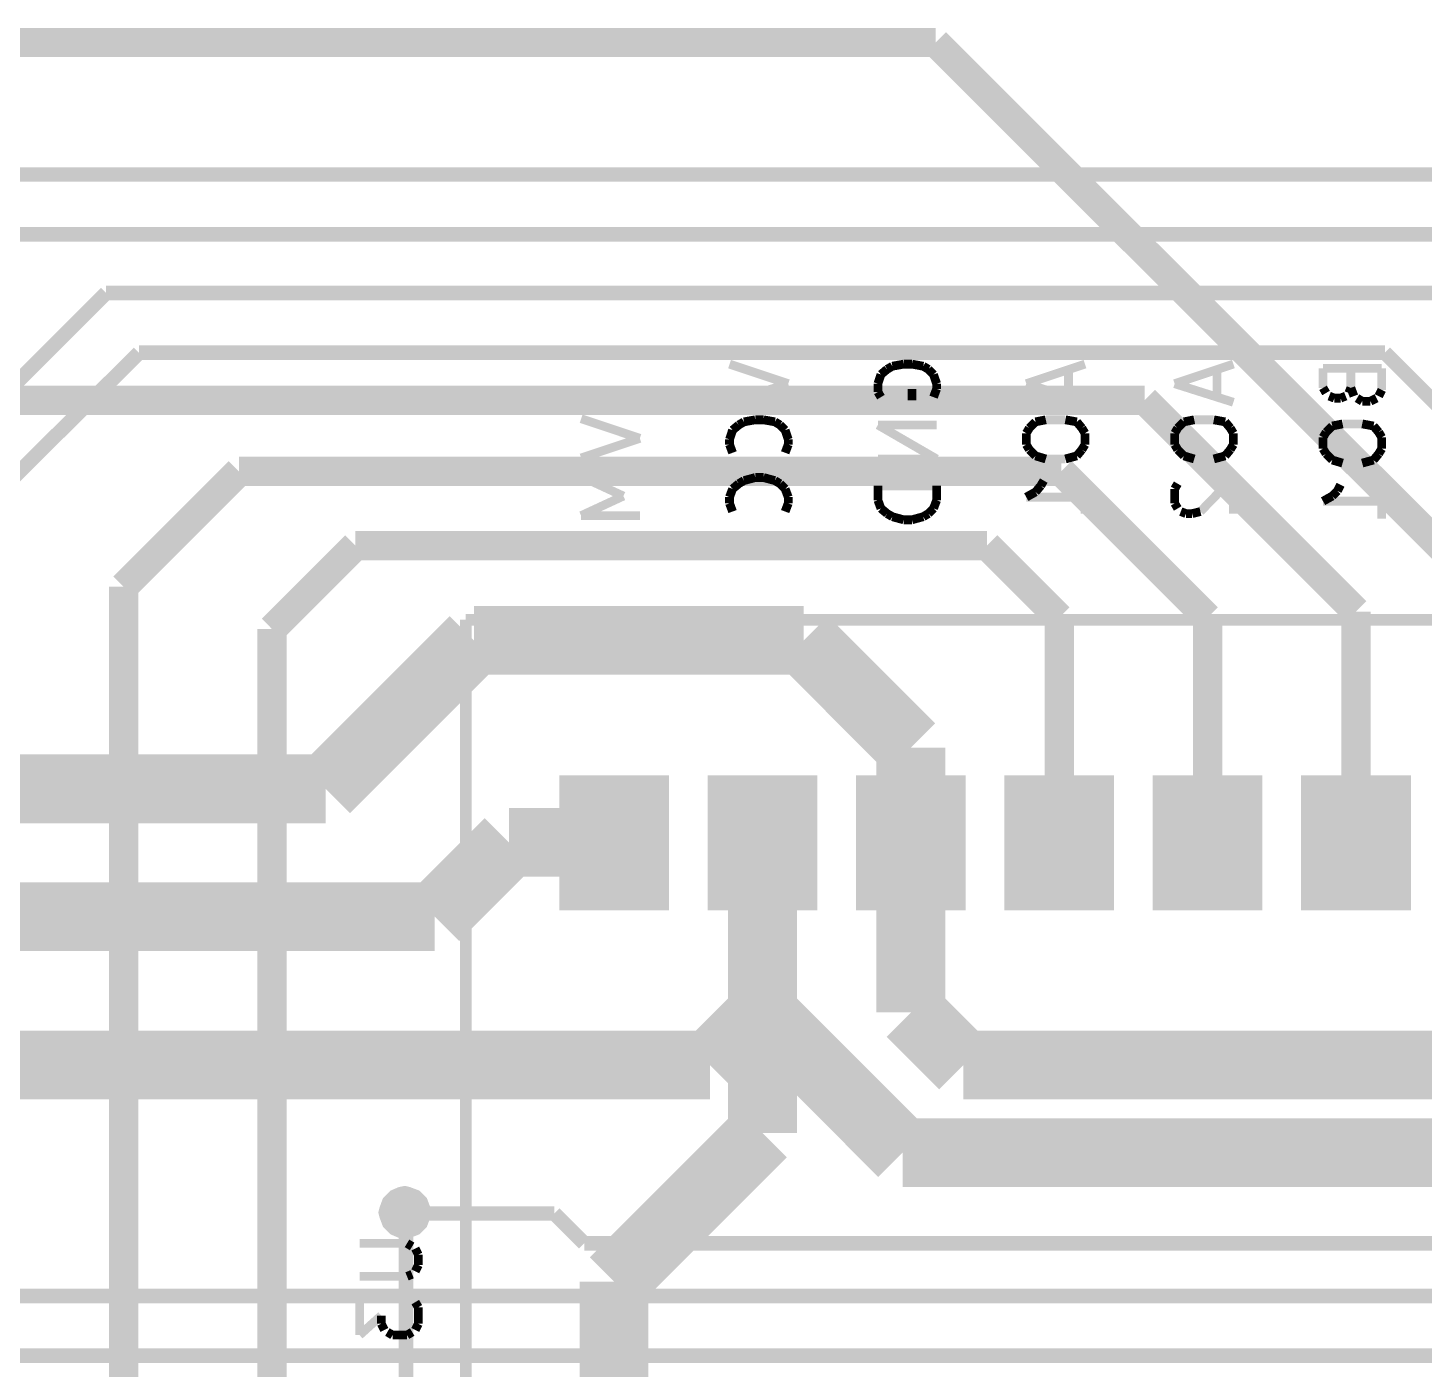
# Model space of a CAD drawing. Header units: millimetres. Extents: x 10 to 287, y 10 to 200.
# Drawn here: x 114.43 to 138.33, y 103.22 to 126.17 of the extents above; entities that cross this region are included whole.
import ezdxf

# ---------------------------------------------------------------- set-up
doc = ezdxf.new("R2010")
doc.units = ezdxf.units.MM
doc.layers.add('H', color=7, linetype='Continuous')
doc.layers.add('P', color=7, linetype='Continuous')

msp = doc.modelspace()

# ---------------------------------------------------------------- hatches: boundary and pattern name
at = {"layer": 'H', "linetype": 'Continuous'}
for points in [[(124.442, 111.76), (124.354, 111.778), (124.178, 111.848), (124.054, 111.989), (123.966, 112.148), (123.966, 112.254), (123.966, 112.342), (124.054, 112.518), (124.178, 112.642), (124.354, 112.713), (124.442, 112.73), (124.548, 112.713), (124.707, 112.642), (124.848, 112.518), (124.919, 112.342), (124.919, 112.254), (124.919, 112.148), (124.848, 111.989), (124.707, 111.848), (124.548, 111.778), (124.442, 111.76)], [(124.442, 111.76), (124.354, 111.778), (124.178, 111.848), (124.054, 111.989), (123.966, 112.148), (123.966, 112.254), (123.966, 112.342), (124.054, 112.518), (124.178, 112.642), (124.354, 112.713), (124.442, 112.73), (124.548, 112.713), (124.707, 112.642), (124.848, 112.518), (124.919, 112.342), (124.919, 112.254), (124.919, 112.148), (124.848, 111.989), (124.707, 111.848), (124.548, 111.778), (124.442, 111.76)], [(126.982, 111.76), (126.894, 111.778), (126.718, 111.848), (126.577, 111.989), (126.506, 112.148), (126.506, 112.254), (126.506, 112.342), (126.577, 112.518), (126.718, 112.642), (126.894, 112.713), (126.982, 112.73), (127.088, 112.713), (127.265, 112.642), (127.388, 112.518), (127.459, 112.342), (127.459, 112.254), (127.459, 112.148), (127.388, 111.989), (127.265, 111.848), (127.088, 111.778), (126.982, 111.76)], [(126.982, 111.76), (126.894, 111.778), (126.718, 111.848), (126.577, 111.989), (126.506, 112.148), (126.506, 112.254), (126.506, 112.342), (126.577, 112.518), (126.718, 112.642), (126.894, 112.713), (126.982, 112.73), (127.088, 112.713), (127.265, 112.642), (127.388, 112.518), (127.459, 112.342), (127.459, 112.254), (127.459, 112.148), (127.388, 111.989), (127.265, 111.848), (127.088, 111.778), (126.982, 111.76)], [(129.522, 111.76), (129.434, 111.778), (129.258, 111.848), (129.117, 111.989), (129.046, 112.148), (129.046, 112.254), (129.046, 112.342), (129.117, 112.518), (129.258, 112.642), (129.434, 112.713), (129.522, 112.73), (129.628, 112.713), (129.805, 112.642), (129.928, 112.518), (129.999, 112.342), (129.999, 112.254), (129.999, 112.148), (129.928, 111.989), (129.805, 111.848), (129.628, 111.778), (129.522, 111.76)], [(129.522, 111.76), (129.434, 111.778), (129.258, 111.848), (129.117, 111.989), (129.046, 112.148), (129.046, 112.254), (129.046, 112.342), (129.117, 112.518), (129.258, 112.642), (129.434, 112.713), (129.522, 112.73), (129.628, 112.713), (129.805, 112.642), (129.928, 112.518), (129.999, 112.342), (129.999, 112.254), (129.999, 112.148), (129.928, 111.989), (129.805, 111.848), (129.628, 111.778), (129.522, 111.76)], [(132.062, 111.76), (131.974, 111.778), (131.798, 111.848), (131.674, 111.989), (131.586, 112.148), (131.586, 112.254), (131.586, 112.342), (131.674, 112.518), (131.798, 112.642), (131.974, 112.713), (132.062, 112.73), (132.168, 112.713), (132.345, 112.642), (132.468, 112.518), (132.539, 112.342), (132.539, 112.254), (132.539, 112.148), (132.468, 111.989), (132.345, 111.848), (132.168, 111.778), (132.062, 111.76)], [(132.062, 111.76), (131.974, 111.778), (131.798, 111.848), (131.674, 111.989), (131.586, 112.148), (131.586, 112.254), (131.586, 112.342), (131.674, 112.518), (131.798, 112.642), (131.974, 112.713), (132.062, 112.73), (132.168, 112.713), (132.345, 112.642), (132.468, 112.518), (132.539, 112.342), (132.539, 112.254), (132.539, 112.148), (132.468, 111.989), (132.345, 111.848), (132.168, 111.778), (132.062, 111.76)], [(134.602, 111.76), (134.514, 111.778), (134.338, 111.848), (134.214, 111.989), (134.126, 112.148), (134.126, 112.254), (134.126, 112.342), (134.214, 112.518), (134.338, 112.642), (134.514, 112.713), (134.602, 112.73), (134.708, 112.713), (134.867, 112.642), (135.008, 112.518), (135.079, 112.342), (135.079, 112.254), (135.079, 112.148), (135.008, 111.989), (134.867, 111.848), (134.708, 111.778), (134.602, 111.76)], [(134.602, 111.76), (134.514, 111.778), (134.338, 111.848), (134.214, 111.989), (134.126, 112.148), (134.126, 112.254), (134.126, 112.342), (134.214, 112.518), (134.338, 112.642), (134.514, 112.713), (134.602, 112.73), (134.708, 112.713), (134.867, 112.642), (135.008, 112.518), (135.079, 112.342), (135.079, 112.254), (135.079, 112.148), (135.008, 111.989), (134.867, 111.848), (134.708, 111.778), (134.602, 111.76)], [(137.142, 111.76), (137.054, 111.778), (136.878, 111.848), (136.754, 111.989), (136.666, 112.148), (136.666, 112.254), (136.666, 112.342), (136.754, 112.518), (136.878, 112.642), (137.054, 112.713), (137.142, 112.73), (137.248, 112.713), (137.407, 112.642), (137.548, 112.518), (137.619, 112.342), (137.619, 112.254), (137.619, 112.148), (137.548, 111.989), (137.407, 111.848), (137.248, 111.778), (137.142, 111.76)], [(137.142, 111.76), (137.054, 111.778), (136.878, 111.848), (136.754, 111.989), (136.666, 112.148), (136.666, 112.254), (136.666, 112.342), (136.754, 112.518), (136.878, 112.642), (137.054, 112.713), (137.142, 112.73), (137.248, 112.713), (137.407, 112.642), (137.548, 112.518), (137.619, 112.342), (137.619, 112.254), (137.619, 112.148), (137.548, 111.989), (137.407, 111.848), (137.248, 111.778), (137.142, 111.76)], [(120.879, 105.516), (120.809, 105.516), (120.668, 105.586), (120.562, 105.692), (120.509, 105.816), (120.509, 105.904), (120.509, 105.974), (120.562, 106.116), (120.668, 106.204), (120.809, 106.274), (120.879, 106.274), (120.968, 106.274), (121.091, 106.204), (121.197, 106.116), (121.25, 105.974), (121.267, 105.904), (121.25, 105.816), (121.197, 105.692), (121.091, 105.586), (120.968, 105.516), (120.879, 105.516)], [(120.879, 105.516), (120.809, 105.516), (120.668, 105.586), (120.562, 105.692), (120.509, 105.816), (120.509, 105.904), (120.509, 105.974), (120.562, 106.116), (120.668, 106.204), (120.809, 106.274), (120.879, 106.274), (120.968, 106.274), (121.091, 106.204), (121.197, 106.116), (121.25, 105.974), (121.267, 105.904), (121.25, 105.816), (121.197, 105.692), (121.091, 105.586), (120.968, 105.516), (120.879, 105.516)], [(120.879, 105.675), (120.826, 105.675), (120.756, 105.71), (120.685, 105.763), (120.65, 105.851), (120.65, 105.939), (120.685, 106.027), (120.756, 106.098), (120.826, 106.116), (120.879, 106.133), (120.932, 106.116), (121.003, 106.098), (121.073, 106.027), (121.109, 105.939), (121.109, 105.904), (121.109, 105.851), (121.073, 105.763), (121.003, 105.71), (120.932, 105.675), (120.879, 105.675)], [(120.879, 105.675), (120.826, 105.675), (120.756, 105.71), (120.685, 105.763), (120.65, 105.851), (120.65, 105.939), (120.685, 106.027), (120.756, 106.098), (120.826, 106.116), (120.879, 106.133), (120.932, 106.116), (121.003, 106.098), (121.073, 106.027), (121.109, 105.939), (121.109, 105.904), (121.109, 105.851), (121.073, 105.763), (121.003, 105.71), (120.932, 105.675), (120.879, 105.675)]]:
    msp.add_hatch(color=256, dxfattribs=at).paths.add_polyline_path(points)

# ---------------------------------------------------------------- linework, layer by layer
at = {"layer": 'P'}
for points, const_width in [([(107.738, 125.924), (129.963, 125.924)], 0.5), ([(107.738, 125.924), (129.963, 125.924)], 0.5), ([(129.963, 125.924), (139.7, 116.205)], 0.5), ([(129.963, 125.924), (139.7, 116.205)], 0.5), ([(140.705, 123.666), (103.117, 123.666)], 0.25), ([(140.705, 123.666), (103.117, 123.666)], 0.25), ([(139.7, 122.643), (101.088, 122.643)], 0.25), ([(139.7, 122.643), (101.088, 122.643)], 0.25), ([(115.764, 121.638), (112.254, 118.128)], 0.25), ([(115.764, 121.638), (112.254, 118.128)], 0.25), ([(138.677, 121.638), (115.764, 121.638)], 0.25), ([(138.677, 121.638), (115.764, 121.638)], 0.25), ([(116.328, 120.615), (113.93, 118.233)], 0.25), ([(116.328, 120.615), (113.93, 118.233)], 0.25), ([(137.654, 120.615), (116.328, 120.615)], 0.25), ([(137.654, 120.615), (116.328, 120.615)], 0.25), ([(142.734, 115.535), (137.654, 120.615)], 0.25), ([(142.734, 115.535), (137.654, 120.615)], 0.25), ([(126.436, 120.421), (127.441, 120.086)], 0.15), ([(126.436, 120.421), (127.441, 120.086)], 0.15), ([(129.134, 120.333), (129.223, 120.385)], 0.15), ([(129.134, 120.333), (129.223, 120.385)], 0.15), ([(129.223, 120.385), (129.417, 120.421)], 0.15), ([(129.223, 120.385), (129.417, 120.421)], 0.15), ([(129.417, 120.421), (129.558, 120.421)], 0.15), ([(129.417, 120.421), (129.558, 120.421)], 0.15), ([(129.558, 120.421), (129.752, 120.385)], 0.15), ([(129.558, 120.421), (129.752, 120.385)], 0.15), ([(129.752, 120.385), (129.84, 120.333)], 0.15), ([(129.752, 120.385), (129.84, 120.333)], 0.15), ([(132.521, 120.421), (131.516, 120.086)], 0.15), ([(132.521, 120.421), (131.516, 120.086)], 0.15), ([(135.061, 120.421), (134.056, 120.086)], 0.15), ([(135.061, 120.421), (134.056, 120.086)], 0.15), ([(128.976, 120.086), (129.028, 120.244)], 0.15), ([(128.976, 120.086), (129.028, 120.244)], 0.15), ([(129.028, 120.244), (129.134, 120.333)], 0.15), ([(129.028, 120.244), (129.134, 120.333)], 0.15), ([(129.84, 120.333), (129.928, 120.244)], 0.15), ([(129.84, 120.333), (129.928, 120.244)], 0.15), ([(129.928, 120.244), (129.981, 120.086)], 0.15), ([(129.928, 120.244), (129.981, 120.086)], 0.15), ([(132.239, 120.333), (132.239, 119.856)], 0.15), ([(132.239, 120.333), (132.239, 119.856)], 0.15), ([(134.779, 120.333), (134.779, 119.856)], 0.15), ([(134.779, 120.333), (134.779, 119.856)], 0.15), ([(137.601, 120.35), (136.596, 120.35)], 0.15), ([(136.596, 120.35), (136.596, 120.015)], 0.15), ([(137.601, 120.35), (136.596, 120.35)], 0.15), ([(136.596, 120.35), (136.596, 120.015)], 0.15), ([(137.072, 120.015), (137.072, 120.35)], 0.15), ([(137.072, 120.015), (137.072, 120.35)], 0.15), ([(137.601, 119.98), (137.601, 120.35)], 0.15), ([(137.601, 119.98), (137.601, 120.35)], 0.15), ([(133.544, 119.803), (98.284, 119.803)], 0.5), ([(133.544, 119.803), (98.284, 119.803)], 0.5), ([(127.441, 120.086), (126.436, 119.768)], 0.15), ([(127.441, 120.086), (126.436, 119.768)], 0.15), ([(128.976, 119.944), (128.976, 120.086)], 0.15), ([(128.976, 119.944), (128.976, 120.086)], 0.15), ([(129.028, 119.856), (128.976, 119.944)], 0.15), ([(129.028, 119.856), (128.976, 119.944)], 0.15), ([(129.558, 119.803), (129.558, 119.997)], 0.15), ([(129.558, 119.803), (129.558, 119.997)], 0.15), ([(129.981, 119.997), (129.928, 119.856)], 0.15), ([(129.981, 119.997), (129.928, 119.856)], 0.15), ([(129.981, 120.086), (129.981, 119.997)], 0.15), ([(129.981, 120.086), (129.981, 119.997)], 0.15), ([(131.516, 120.086), (132.521, 119.768)], 0.15), ([(131.516, 120.086), (132.521, 119.768)], 0.15), ([(137.16, 116.187), (133.544, 119.803)], 0.5), ([(137.16, 116.187), (133.544, 119.803)], 0.5), ([(134.056, 120.086), (135.061, 119.768)], 0.15), ([(134.056, 120.086), (135.061, 119.768)], 0.15), ([(136.596, 120.015), (136.648, 119.927)], 0.15), ([(136.596, 120.015), (136.648, 119.927)], 0.15), ([(137.037, 119.927), (137.072, 120.015)], 0.15), ([(137.037, 119.927), (137.072, 120.015)], 0.15), ([(137.072, 120.015), (137.125, 119.874)], 0.15), ([(137.072, 120.015), (137.125, 119.874)], 0.15), ([(137.548, 119.874), (137.601, 119.98)], 0.15), ([(137.548, 119.874), (137.601, 119.98)], 0.15), ([(129.893, 119.803), (129.558, 119.803)], 0.15), ([(129.893, 119.803), (129.558, 119.803)], 0.15), ([(136.701, 119.874), (136.79, 119.839)], 0.15), ([(136.701, 119.874), (136.79, 119.839)], 0.15), ([(136.79, 119.839), (136.895, 119.839)], 0.15), ([(136.79, 119.839), (136.895, 119.839)], 0.15), ([(136.895, 119.839), (136.984, 119.874)], 0.15), ([(136.895, 119.839), (136.984, 119.874)], 0.15), ([(137.178, 119.839), (137.266, 119.786)], 0.15), ([(137.178, 119.839), (137.266, 119.786)], 0.15), ([(137.266, 119.786), (137.407, 119.786)], 0.15), ([(137.266, 119.786), (137.407, 119.786)], 0.15), ([(137.407, 119.786), (137.513, 119.839)], 0.15), ([(137.407, 119.786), (137.513, 119.839)], 0.15), ([(123.896, 119.486), (124.901, 119.151)], 0.15), ([(123.896, 119.486), (124.901, 119.151)], 0.15), ([(126.683, 119.433), (126.594, 119.38)], 0.15), ([(126.683, 119.433), (126.594, 119.38)], 0.15), ([(126.877, 119.468), (126.683, 119.433)], 0.15), ([(126.877, 119.468), (126.683, 119.433)], 0.15), ([(127.018, 119.468), (126.877, 119.468)], 0.15), ([(127.018, 119.468), (126.877, 119.468)], 0.15), ([(127.212, 119.433), (127.018, 119.468)], 0.15), ([(127.212, 119.433), (127.018, 119.468)], 0.15), ([(127.3, 119.38), (127.212, 119.433)], 0.15), ([(127.3, 119.38), (127.212, 119.433)], 0.15), ([(131.674, 119.433), (131.568, 119.327)], 0.15), ([(131.674, 119.433), (131.568, 119.327)], 0.15), ([(131.851, 119.468), (131.674, 119.433)], 0.15), ([(131.851, 119.468), (131.674, 119.433)], 0.15), ([(132.186, 119.468), (131.851, 119.468)], 0.15), ([(132.186, 119.468), (131.851, 119.468)], 0.15), ([(132.38, 119.433), (132.186, 119.468)], 0.15), ([(132.38, 119.433), (132.186, 119.468)], 0.15), ([(132.468, 119.327), (132.38, 119.433)], 0.15), ([(132.468, 119.327), (132.38, 119.433)], 0.15), ([(134.214, 119.433), (134.108, 119.327)], 0.15), ([(134.214, 119.433), (134.108, 119.327)], 0.15), ([(134.391, 119.468), (134.214, 119.433)], 0.15), ([(134.391, 119.468), (134.214, 119.433)], 0.15), ([(134.726, 119.468), (134.391, 119.468)], 0.15), ([(134.726, 119.468), (134.391, 119.468)], 0.15), ([(134.92, 119.433), (134.726, 119.468)], 0.15), ([(134.92, 119.433), (134.726, 119.468)], 0.15), ([(135.008, 119.327), (134.92, 119.433)], 0.15), ([(135.008, 119.327), (134.92, 119.433)], 0.15), ([(126.488, 119.292), (126.436, 119.133)], 0.15), ([(126.488, 119.292), (126.436, 119.133)], 0.15), ([(126.594, 119.38), (126.488, 119.292)], 0.15), ([(126.594, 119.38), (126.488, 119.292)], 0.15), ([(127.388, 119.292), (127.3, 119.38)], 0.15), ([(127.388, 119.292), (127.3, 119.38)], 0.15), ([(127.441, 119.133), (127.388, 119.292)], 0.15), ([(127.441, 119.133), (127.388, 119.292)], 0.15), ([(129.981, 119.38), (128.976, 119.38)], 0.15), ([(128.976, 119.38), (129.981, 118.798)], 0.15), ([(129.981, 119.38), (128.976, 119.38)], 0.15), ([(128.976, 119.38), (129.981, 118.798)], 0.15), ([(131.568, 119.327), (131.516, 119.239)], 0.15), ([(131.568, 119.327), (131.516, 119.239)], 0.15), ([(131.516, 119.239), (131.516, 119.045)], 0.15), ([(131.516, 119.239), (131.516, 119.045)], 0.15), ([(132.521, 119.239), (132.468, 119.327)], 0.15), ([(132.521, 119.239), (132.468, 119.327)], 0.15), ([(132.521, 119.045), (132.521, 119.239)], 0.15), ([(132.521, 119.045), (132.521, 119.239)], 0.15), ([(134.108, 119.327), (134.056, 119.239)], 0.15), ([(134.108, 119.327), (134.056, 119.239)], 0.15), ([(134.056, 119.239), (134.056, 119.045)], 0.15), ([(134.056, 119.239), (134.056, 119.045)], 0.15), ([(135.061, 119.239), (135.008, 119.327)], 0.15), ([(135.061, 119.239), (135.008, 119.327)], 0.15), ([(135.061, 119.045), (135.061, 119.239)], 0.15), ([(135.061, 119.045), (135.061, 119.239)], 0.15), ([(136.648, 119.257), (136.596, 119.168)], 0.15), ([(136.648, 119.257), (136.596, 119.168)], 0.15), ([(136.754, 119.362), (136.648, 119.257)], 0.15), ([(136.754, 119.362), (136.648, 119.257)], 0.15), ([(136.931, 119.398), (136.754, 119.362)], 0.15), ([(136.931, 119.398), (136.754, 119.362)], 0.15), ([(137.266, 119.398), (136.931, 119.398)], 0.15), ([(137.266, 119.398), (136.931, 119.398)], 0.15), ([(137.46, 119.362), (137.266, 119.398)], 0.15), ([(137.46, 119.362), (137.266, 119.398)], 0.15), ([(137.548, 119.257), (137.46, 119.362)], 0.15), ([(137.548, 119.257), (137.46, 119.362)], 0.15), ([(137.601, 119.168), (137.548, 119.257)], 0.15), ([(137.601, 119.168), (137.548, 119.257)], 0.15), ([(124.901, 119.151), (123.896, 118.816)], 0.15), ([(124.901, 119.151), (123.896, 118.816)], 0.15), ([(126.436, 119.133), (126.436, 119.045)], 0.15), ([(126.436, 119.133), (126.436, 119.045)], 0.15), ([(126.436, 119.045), (126.488, 118.904)], 0.15), ([(126.436, 119.045), (126.488, 118.904)], 0.15), ([(127.388, 118.904), (127.441, 119.045)], 0.15), ([(127.388, 118.904), (127.441, 119.045)], 0.15), ([(127.441, 119.045), (127.441, 119.133)], 0.15), ([(127.441, 119.045), (127.441, 119.133)], 0.15), ([(131.516, 119.045), (131.568, 118.957)], 0.15), ([(131.516, 119.045), (131.568, 118.957)], 0.15), ([(131.568, 118.957), (131.674, 118.851)], 0.15), ([(131.568, 118.957), (131.674, 118.851)], 0.15), ([(132.38, 118.851), (132.468, 118.957)], 0.15), ([(132.38, 118.851), (132.468, 118.957)], 0.15), ([(132.468, 118.957), (132.521, 119.045)], 0.15), ([(132.468, 118.957), (132.521, 119.045)], 0.15), ([(134.056, 119.045), (134.108, 118.957)], 0.15), ([(134.056, 119.045), (134.108, 118.957)], 0.15), ([(134.108, 118.957), (134.214, 118.851)], 0.15), ([(134.108, 118.957), (134.214, 118.851)], 0.15), ([(134.92, 118.851), (135.008, 118.957)], 0.15), ([(134.92, 118.851), (135.008, 118.957)], 0.15), ([(135.008, 118.957), (135.061, 119.045)], 0.15), ([(135.008, 118.957), (135.061, 119.045)], 0.15), ([(136.596, 119.168), (136.596, 118.974)], 0.15), ([(136.596, 119.168), (136.596, 118.974)], 0.15), ([(136.596, 118.974), (136.648, 118.886)], 0.15), ([(136.596, 118.974), (136.648, 118.886)], 0.15), ([(137.548, 118.886), (137.601, 118.974)], 0.15), ([(137.548, 118.886), (137.601, 118.974)], 0.15), ([(137.601, 118.974), (137.601, 119.168)], 0.15), ([(137.601, 118.974), (137.601, 119.168)], 0.15), ([(118.039, 118.586), (116.064, 116.611)], 0.5), ([(118.039, 118.586), (116.064, 116.611)], 0.5), ([(132.115, 118.586), (118.039, 118.586)], 0.5), ([(132.115, 118.586), (118.039, 118.586)], 0.5), ([(129.981, 118.798), (128.976, 118.798)], 0.15), ([(129.981, 118.798), (128.976, 118.798)], 0.15), ([(131.674, 118.851), (131.851, 118.798)], 0.15), ([(131.674, 118.851), (131.851, 118.798)], 0.15), ([(131.851, 118.798), (132.186, 118.798)], 0.15), ([(131.851, 118.798), (132.186, 118.798)], 0.15), ([(134.62, 116.082), (132.115, 118.586)], 0.5), ([(134.62, 116.082), (132.115, 118.586)], 0.5), ([(132.186, 118.798), (132.38, 118.851)], 0.15), ([(132.186, 118.798), (132.38, 118.851)], 0.15), ([(134.214, 118.851), (134.391, 118.798)], 0.15), ([(134.214, 118.851), (134.391, 118.798)], 0.15), ([(134.391, 118.798), (134.726, 118.798)], 0.15), ([(134.391, 118.798), (134.726, 118.798)], 0.15), ([(134.726, 118.798), (134.92, 118.851)], 0.15), ([(134.726, 118.798), (134.92, 118.851)], 0.15), ([(136.648, 118.886), (136.754, 118.78)], 0.15), ([(136.648, 118.886), (136.754, 118.78)], 0.15), ([(136.754, 118.78), (136.931, 118.727)], 0.15), ([(136.754, 118.78), (136.931, 118.727)], 0.15), ([(136.931, 118.727), (137.266, 118.727)], 0.15), ([(136.931, 118.727), (137.266, 118.727)], 0.15), ([(137.266, 118.727), (137.46, 118.78)], 0.15), ([(137.266, 118.727), (137.46, 118.78)], 0.15), ([(137.46, 118.78), (137.548, 118.886)], 0.15), ([(137.46, 118.78), (137.548, 118.886)], 0.15), ([(124.901, 118.498), (123.896, 118.498)], 0.15), ([(123.896, 118.498), (124.619, 118.163)], 0.15), ([(124.901, 118.498), (123.896, 118.498)], 0.15), ([(123.896, 118.498), (124.619, 118.163)], 0.15), ([(126.877, 118.48), (126.683, 118.428)], 0.15), ([(126.877, 118.48), (126.683, 118.428)], 0.15), ([(127.018, 118.48), (126.877, 118.48)], 0.15), ([(127.018, 118.48), (126.877, 118.48)], 0.15), ([(127.212, 118.428), (127.018, 118.48)], 0.15), ([(127.212, 118.428), (127.018, 118.48)], 0.15), ([(134.497, 117.898), (135.061, 118.48)], 0.15), ([(134.497, 117.898), (135.061, 118.48)], 0.15), ([(135.061, 118.48), (135.061, 117.863)], 0.15), ([(135.061, 118.48), (135.061, 117.863)], 0.15), ([(126.488, 118.286), (126.436, 118.145)], 0.15), ([(126.488, 118.286), (126.436, 118.145)], 0.15), ([(126.594, 118.375), (126.488, 118.286)], 0.15), ([(126.594, 118.375), (126.488, 118.286)], 0.15), ([(126.683, 118.428), (126.594, 118.375)], 0.15), ([(126.683, 118.428), (126.594, 118.375)], 0.15), ([(127.3, 118.375), (127.212, 118.428)], 0.15), ([(127.3, 118.375), (127.212, 118.428)], 0.15), ([(127.388, 118.286), (127.3, 118.375)], 0.15), ([(127.388, 118.286), (127.3, 118.375)], 0.15), ([(127.441, 118.145), (127.388, 118.286)], 0.15), ([(127.441, 118.145), (127.388, 118.286)], 0.15), ([(129.981, 118.339), (128.976, 118.339)], 0.15), ([(128.976, 118.339), (128.976, 118.092)], 0.15), ([(129.981, 118.339), (128.976, 118.339)], 0.15), ([(128.976, 118.339), (128.976, 118.092)], 0.15), ([(129.981, 118.092), (129.981, 118.339)], 0.15), ([(129.981, 118.092), (129.981, 118.339)], 0.15), ([(131.516, 118.145), (131.674, 118.233)], 0.15), ([(131.516, 118.145), (131.674, 118.233)], 0.15), ([(131.674, 118.233), (131.763, 118.339)], 0.15), ([(131.674, 118.233), (131.763, 118.339)], 0.15), ([(131.763, 118.339), (131.815, 118.428)], 0.15), ([(131.763, 118.339), (131.815, 118.428)], 0.15), ([(132.521, 117.863), (132.521, 118.428)], 0.15), ([(132.521, 117.863), (132.521, 118.428)], 0.15), ([(134.108, 118.375), (134.056, 118.286)], 0.15), ([(134.108, 118.375), (134.056, 118.286)], 0.15), ([(134.056, 118.286), (134.056, 118.039)], 0.15), ([(134.056, 118.286), (134.056, 118.039)], 0.15), ([(136.754, 118.163), (136.843, 118.251)], 0.15), ([(136.754, 118.163), (136.843, 118.251)], 0.15), ([(136.843, 118.251), (136.895, 118.357)], 0.15), ([(136.843, 118.251), (136.895, 118.357)], 0.15), ([(137.601, 117.775), (137.601, 118.357)], 0.15), ([(137.601, 117.775), (137.601, 118.357)], 0.15), ([(124.619, 118.163), (123.896, 117.828)], 0.15), ([(124.619, 118.163), (123.896, 117.828)], 0.15), ([(126.436, 118.145), (126.436, 118.039)], 0.15), ([(126.436, 118.145), (126.436, 118.039)], 0.15), ([(126.436, 118.039), (126.488, 117.898)], 0.15), ([(126.436, 118.039), (126.488, 117.898)], 0.15), ([(127.388, 117.898), (127.441, 118.039)], 0.15), ([(127.388, 117.898), (127.441, 118.039)], 0.15), ([(127.441, 118.039), (127.441, 118.145)], 0.15), ([(127.441, 118.039), (127.441, 118.145)], 0.15), ([(128.976, 118.092), (129.028, 117.951)], 0.15), ([(128.976, 118.092), (129.028, 117.951)], 0.15), ([(129.928, 117.951), (129.981, 118.092)], 0.15), ([(129.928, 117.951), (129.981, 118.092)], 0.15), ([(132.521, 118.145), (131.516, 118.145)], 0.15), ([(132.521, 118.145), (131.516, 118.145)], 0.15), ([(134.056, 118.039), (134.108, 117.951)], 0.15), ([(134.056, 118.039), (134.108, 117.951)], 0.15), ([(136.596, 118.075), (136.754, 118.163)], 0.15), ([(136.596, 118.075), (136.754, 118.163)], 0.15), ([(137.601, 118.075), (136.596, 118.075)], 0.15), ([(137.601, 118.075), (136.596, 118.075)], 0.15), ([(123.896, 117.828), (124.901, 117.828)], 0.15), ([(123.896, 117.828), (124.901, 117.828)], 0.15), ([(129.028, 117.951), (129.134, 117.863)], 0.15), ([(129.028, 117.951), (129.134, 117.863)], 0.15), ([(129.134, 117.863), (129.223, 117.81)], 0.15), ([(129.134, 117.863), (129.223, 117.81)], 0.15), ([(129.223, 117.81), (129.417, 117.757)], 0.15), ([(129.223, 117.81), (129.417, 117.757)], 0.15), ([(129.417, 117.757), (129.558, 117.757)], 0.15), ([(129.417, 117.757), (129.558, 117.757)], 0.15), ([(129.558, 117.757), (129.752, 117.81)], 0.15), ([(129.558, 117.757), (129.752, 117.81)], 0.15), ([(129.752, 117.81), (129.84, 117.863)], 0.15), ([(129.752, 117.81), (129.84, 117.863)], 0.15), ([(129.84, 117.863), (129.928, 117.951)], 0.15), ([(129.84, 117.863), (129.928, 117.951)], 0.15), ([(134.161, 117.898), (134.25, 117.863)], 0.15), ([(134.161, 117.898), (134.25, 117.863)], 0.15), ([(134.25, 117.863), (134.355, 117.863)], 0.15), ([(134.25, 117.863), (134.355, 117.863)], 0.15), ([(134.355, 117.863), (134.497, 117.898)], 0.15), ([(134.355, 117.863), (134.497, 117.898)], 0.15), ([(120.033, 117.316), (118.604, 115.888)], 0.5), ([(120.033, 117.316), (118.604, 115.888)], 0.5), ([(130.845, 117.316), (120.033, 117.316)], 0.5), ([(130.845, 117.316), (120.033, 117.316)], 0.5), ([(132.08, 116.082), (130.845, 117.316)], 0.5), ([(132.08, 116.082), (130.845, 117.316)], 0.5), ([(116.064, 116.611), (116.064, 92.516)], 0.5), ([(116.064, 116.611), (116.064, 92.516)], 0.5), ([(137.16, 112.236), (137.16, 116.187)], 0.5), ([(137.16, 112.236), (137.16, 116.187)], 0.5), ([(119.521, 113.153), (122.061, 115.693)], 1.177), ([(119.521, 113.153), (122.061, 115.693)], 1.177), ([(122.061, 115.693), (127.706, 115.693)], 1.177), ([(122.061, 115.693), (127.706, 115.693)], 1.177), ([(127.706, 115.693), (129.54, 113.859)], 1.177), ([(127.706, 115.693), (129.54, 113.859)], 1.177), ([(132.08, 112.236), (132.08, 116.082)], 0.5), ([(132.08, 112.236), (132.08, 116.082)], 0.5), ([(134.62, 112.236), (134.62, 116.082)], 0.5), ([(134.62, 112.236), (134.62, 116.082)], 0.5), ([(118.604, 115.888), (118.604, 90.84)], 0.5), ([(118.604, 115.888), (118.604, 90.84)], 0.5), ([(144.78, 116.046), (121.92, 116.046)], 0.2), ([(121.92, 116.046), (121.92, 93.186)], 0.2), ([(144.78, 116.046), (121.92, 116.046)], 0.2), ([(121.92, 116.046), (121.92, 93.186)], 0.2), ([(144.78, 116.046), (121.92, 116.046)], 0.2), ([(121.92, 116.046), (121.92, 93.186)], 0.2), ([(144.78, 116.046), (121.92, 116.046)], 0.2), ([(121.92, 116.046), (121.92, 93.186)], 0.2), ([(144.78, 116.046), (121.92, 116.046)], 0.2), ([(121.92, 116.046), (121.92, 93.186)], 0.2), ([(144.78, 116.046), (121.92, 116.046)], 0.2), ([(121.92, 116.046), (121.92, 93.186)], 0.2), ([(124.46, 113.383), (124.46, 111.072)], 1.878), ([(124.46, 113.383), (124.46, 111.072)], 1.878), ([(127, 113.383), (127, 111.072)], 1.878), ([(127, 113.383), (127, 111.072)], 1.878), ([(129.54, 113.383), (129.54, 111.072)], 1.878), ([(129.54, 113.383), (129.54, 111.072)], 1.878), ([(129.54, 113.859), (129.54, 112.236)], 1.177), ([(129.54, 113.859), (129.54, 112.236)], 1.177), ([(132.08, 113.383), (132.08, 111.072)], 1.878), ([(132.08, 113.383), (132.08, 111.072)], 1.878), ([(134.62, 113.383), (134.62, 111.072)], 1.878), ([(134.62, 113.383), (134.62, 111.072)], 1.878), ([(137.16, 113.383), (137.16, 111.072)], 1.878), ([(137.16, 113.383), (137.16, 111.072)], 1.878), ([(107.738, 113.153), (119.521, 113.153)], 1.177), ([(107.738, 113.153), (119.521, 113.153)], 1.177), ([(122.661, 112.236), (121.391, 110.966)], 1.177), ([(122.661, 112.236), (121.391, 110.966)], 1.177), ([(124.46, 112.236), (122.661, 112.236)], 1.177), ([(124.46, 112.236), (122.661, 112.236)], 1.177), ([(127, 107.262), (127, 112.236)], 1.177), ([(127, 109.326), (127, 112.236)], 1.177), ([(127, 107.262), (127, 112.236)], 1.177), ([(127, 109.326), (127, 112.236)], 1.177), ([(129.54, 112.236), (129.54, 109.326)], 1.177), ([(129.54, 112.236), (129.54, 109.326)], 1.177), ([(124.919, 112.254), (124.919, 112.36), (124.83, 112.518), (124.707, 112.66), (124.531, 112.73), (124.442, 112.73), (124.337, 112.73), (124.16, 112.66), (124.037, 112.518), (123.966, 112.36), (123.966, 112.254), (123.966, 112.166), (124.037, 111.989), (124.16, 111.848), (124.337, 111.778), (124.442, 111.778), (124.531, 111.778), (124.707, 111.848), (124.83, 111.989), (124.919, 112.166), (124.919, 112.254), (124.919, 112.254)], 0.132), ([(124.919, 112.254), (124.919, 112.36), (124.83, 112.518), (124.707, 112.66), (124.531, 112.73), (124.442, 112.73), (124.337, 112.73), (124.16, 112.66), (124.037, 112.518), (123.966, 112.36), (123.966, 112.254), (123.966, 112.166), (124.037, 111.989), (124.16, 111.848), (124.337, 111.778), (124.442, 111.778), (124.531, 111.778), (124.707, 111.848), (124.83, 111.989), (124.919, 112.166), (124.919, 112.254), (124.919, 112.254)], 0.132), ([(127.459, 112.254), (127.459, 112.36), (127.37, 112.518), (127.247, 112.66), (127.071, 112.73), (126.982, 112.73), (126.877, 112.73), (126.7, 112.66), (126.577, 112.518), (126.506, 112.36), (126.506, 112.254), (126.506, 112.166), (126.577, 111.989), (126.7, 111.848), (126.877, 111.778), (126.982, 111.778), (127.071, 111.778), (127.247, 111.848), (127.37, 111.989), (127.459, 112.166), (127.459, 112.254), (127.459, 112.254)], 0.132), ([(127.459, 112.254), (127.459, 112.36), (127.37, 112.518), (127.247, 112.66), (127.071, 112.73), (126.982, 112.73), (126.877, 112.73), (126.7, 112.66), (126.577, 112.518), (126.506, 112.36), (126.506, 112.254), (126.506, 112.166), (126.577, 111.989), (126.7, 111.848), (126.877, 111.778), (126.982, 111.778), (127.071, 111.778), (127.247, 111.848), (127.37, 111.989), (127.459, 112.166), (127.459, 112.254), (127.459, 112.254)], 0.132), ([(129.999, 112.254), (129.999, 112.36), (129.91, 112.518), (129.787, 112.66), (129.611, 112.73), (129.522, 112.73), (129.417, 112.73), (129.24, 112.66), (129.117, 112.518), (129.046, 112.36), (129.046, 112.254), (129.046, 112.166), (129.117, 111.989), (129.24, 111.848), (129.417, 111.778), (129.522, 111.778), (129.611, 111.778), (129.787, 111.848), (129.91, 111.989), (129.999, 112.166), (129.999, 112.254), (129.999, 112.254)], 0.132), ([(129.999, 112.254), (129.999, 112.36), (129.91, 112.518), (129.787, 112.66), (129.611, 112.73), (129.522, 112.73), (129.417, 112.73), (129.24, 112.66), (129.117, 112.518), (129.046, 112.36), (129.046, 112.254), (129.046, 112.166), (129.117, 111.989), (129.24, 111.848), (129.417, 111.778), (129.522, 111.778), (129.611, 111.778), (129.787, 111.848), (129.91, 111.989), (129.999, 112.166), (129.999, 112.254), (129.999, 112.254)], 0.132), ([(132.539, 112.254), (132.539, 112.36), (132.45, 112.518), (132.327, 112.66), (132.151, 112.73), (132.062, 112.73), (131.957, 112.73), (131.78, 112.66), (131.657, 112.518), (131.586, 112.36), (131.586, 112.254), (131.586, 112.166), (131.657, 111.989), (131.78, 111.848), (131.957, 111.778), (132.062, 111.778), (132.151, 111.778), (132.327, 111.848), (132.45, 111.989), (132.539, 112.166), (132.539, 112.254), (132.539, 112.254)], 0.132), ([(132.539, 112.254), (132.539, 112.36), (132.45, 112.518), (132.327, 112.66), (132.151, 112.73), (132.062, 112.73), (131.957, 112.73), (131.78, 112.66), (131.657, 112.518), (131.586, 112.36), (131.586, 112.254), (131.586, 112.166), (131.657, 111.989), (131.78, 111.848), (131.957, 111.778), (132.062, 111.778), (132.151, 111.778), (132.327, 111.848), (132.45, 111.989), (132.539, 112.166), (132.539, 112.254), (132.539, 112.254)], 0.132), ([(135.079, 112.254), (135.079, 112.36), (134.99, 112.518), (134.867, 112.66), (134.691, 112.73), (134.602, 112.73), (134.497, 112.73), (134.32, 112.66), (134.197, 112.518), (134.126, 112.36), (134.126, 112.254), (134.126, 112.166), (134.197, 111.989), (134.32, 111.848), (134.497, 111.778), (134.602, 111.778), (134.691, 111.778), (134.867, 111.848), (134.99, 111.989), (135.079, 112.166), (135.079, 112.254), (135.079, 112.254)], 0.132), ([(135.079, 112.254), (135.079, 112.36), (134.99, 112.518), (134.867, 112.66), (134.691, 112.73), (134.602, 112.73), (134.497, 112.73), (134.32, 112.66), (134.197, 112.518), (134.126, 112.36), (134.126, 112.254), (134.126, 112.166), (134.197, 111.989), (134.32, 111.848), (134.497, 111.778), (134.602, 111.778), (134.691, 111.778), (134.867, 111.848), (134.99, 111.989), (135.079, 112.166), (135.079, 112.254), (135.079, 112.254)], 0.132), ([(137.619, 112.254), (137.619, 112.36), (137.53, 112.518), (137.407, 112.66), (137.231, 112.73), (137.142, 112.73), (137.037, 112.73), (136.86, 112.66), (136.737, 112.518), (136.666, 112.36), (136.666, 112.254), (136.666, 112.166), (136.737, 111.989), (136.86, 111.848), (137.037, 111.778), (137.142, 111.778), (137.231, 111.778), (137.407, 111.848), (137.53, 111.989), (137.619, 112.166), (137.619, 112.254), (137.619, 112.254)], 0.132), ([(137.619, 112.254), (137.619, 112.36), (137.53, 112.518), (137.407, 112.66), (137.231, 112.73), (137.142, 112.73), (137.037, 112.73), (136.86, 112.66), (136.737, 112.518), (136.666, 112.36), (136.666, 112.254), (136.666, 112.166), (136.737, 111.989), (136.86, 111.848), (137.037, 111.778), (137.142, 111.778), (137.231, 111.778), (137.407, 111.848), (137.53, 111.989), (137.619, 112.166), (137.619, 112.254), (137.619, 112.254)], 0.132), ([(121.391, 110.966), (98.09, 110.966)], 1.177), ([(121.391, 110.966), (98.09, 110.966)], 1.177), ([(126.1, 108.426), (127, 109.326)], 1.177), ([(126.1, 108.426), (127, 109.326)], 1.177), ([(129.399, 106.927), (127, 109.326)], 1.177), ([(129.399, 106.927), (127, 109.326)], 1.177), ([(129.54, 109.326), (130.44, 108.426)], 1.177), ([(129.54, 109.326), (130.44, 108.426)], 1.177), ([(107.968, 108.426), (126.1, 108.426)], 1.177), ([(107.968, 108.426), (126.1, 108.426)], 1.177), ([(130.44, 108.426), (141.34, 108.426)], 1.177), ([(130.44, 108.426), (141.34, 108.426)], 1.177), ([(124.46, 104.722), (127, 107.262)], 1.177), ([(124.46, 104.722), (127, 107.262)], 1.177), ([(166.67, 106.927), (129.399, 106.927)], 1.177), ([(166.67, 106.927), (129.399, 106.927)], 1.177), ([(121.25, 105.904), (121.25, 105.974), (121.197, 106.116), (121.091, 106.221), (120.95, 106.274), (120.879, 106.292), (120.791, 106.274), (120.668, 106.221), (120.562, 106.116), (120.509, 105.974), (120.491, 105.904), (120.509, 105.833), (120.562, 105.692), (120.668, 105.586), (120.791, 105.533), (120.879, 105.533), (120.95, 105.533), (121.091, 105.586), (121.197, 105.692), (121.25, 105.833), (121.25, 105.904), (121.25, 105.904)], 0.132), ([(121.25, 105.904), (121.25, 105.974), (121.197, 106.116), (121.091, 106.221), (120.95, 106.274), (120.879, 106.292), (120.791, 106.274), (120.668, 106.221), (120.562, 106.116), (120.509, 105.974), (120.491, 105.904), (120.509, 105.833), (120.562, 105.692), (120.668, 105.586), (120.791, 105.533), (120.879, 105.533), (120.95, 105.533), (121.091, 105.586), (121.197, 105.692), (121.25, 105.833), (121.25, 105.904), (121.25, 105.904)], 0.132), ([(121.109, 105.904), (121.073, 106.027), (121.003, 106.098), (120.915, 106.133), (120.826, 106.133), (120.738, 106.098), (120.685, 106.027), (120.65, 105.957), (120.65, 105.851), (120.685, 105.78), (120.738, 105.71), (120.826, 105.675), (120.932, 105.675), (121.003, 105.71), (121.073, 105.78), (121.109, 105.851), (121.109, 105.904), (121.109, 105.904)], 0.132), ([(121.109, 105.904), (121.073, 106.027), (121.003, 106.098), (120.915, 106.133), (120.826, 106.133), (120.738, 106.098), (120.685, 106.027), (120.65, 105.957), (120.65, 105.851), (120.685, 105.78), (120.738, 105.71), (120.826, 105.675), (120.932, 105.675), (121.003, 105.71), (121.073, 105.78), (121.109, 105.851), (121.109, 105.904), (121.109, 105.904)], 0.132), ([(120.897, 105.886), (120.897, 105.322)], 0.25), ([(123.437, 105.886), (120.897, 105.886)], 0.25), ([(120.897, 105.886), (120.897, 105.322)], 0.25), ([(123.437, 105.886), (120.897, 105.886)], 0.25), ([(123.948, 105.375), (123.437, 105.886)], 0.25), ([(123.948, 105.375), (123.437, 105.886)], 0.25), ([(120.103, 105.375), (120.915, 105.375)], 0.15), ([(120.103, 105.375), (120.915, 105.375)], 0.15), ([(120.897, 105.322), (120.897, 101.829)], 0.25), ([(120.897, 105.322), (120.897, 101.829)], 0.25), ([(120.915, 105.375), (121.003, 105.322)], 0.15), ([(120.915, 105.375), (121.003, 105.322)], 0.15), ([(167.675, 105.375), (123.948, 105.375)], 0.25), ([(167.675, 105.375), (123.948, 105.375)], 0.25), ([(121.056, 105.287), (121.109, 105.181)], 0.15), ([(121.056, 105.287), (121.109, 105.181)], 0.15), ([(121.109, 105.181), (121.109, 105.004)], 0.15), ([(121.109, 105.181), (121.109, 105.004)], 0.15), ([(124.46, 96.996), (124.46, 104.722)], 1.177), ([(124.46, 96.996), (124.46, 104.722)], 1.177), ([(121.003, 104.846), (120.915, 104.81)], 0.15), ([(121.003, 104.846), (120.915, 104.81)], 0.15), ([(121.109, 105.004), (121.056, 104.898)], 0.15), ([(121.109, 105.004), (121.056, 104.898)], 0.15), ([(120.915, 104.81), (120.103, 104.81)], 0.15), ([(120.915, 104.81), (120.103, 104.81)], 0.15), ([(109.097, 104.475), (173.373, 104.475)], 0.25), ([(109.097, 104.475), (173.373, 104.475)], 0.25), ([(120.103, 104.422), (120.103, 103.805)], 0.15), ([(120.103, 104.422), (120.103, 103.805)], 0.15), ([(121.109, 104.281), (121.056, 104.369)], 0.15), ([(121.109, 104.281), (121.056, 104.369)], 0.15), ([(120.103, 103.805), (120.474, 104.14)], 0.15), ([(120.103, 103.805), (120.474, 104.14)], 0.15), ([(120.474, 104.14), (120.474, 103.999)], 0.15), ([(120.474, 104.14), (120.474, 103.999)], 0.15), ([(121.109, 103.999), (121.109, 104.281)], 0.15), ([(121.109, 103.999), (121.109, 104.281)], 0.15), ([(120.474, 103.999), (120.527, 103.893)], 0.15), ([(120.474, 103.999), (120.527, 103.893)], 0.15), ([(121.056, 103.893), (121.109, 103.999)], 0.15), ([(121.056, 103.893), (121.109, 103.999)], 0.15), ([(120.579, 103.858), (120.668, 103.805)], 0.15), ([(120.579, 103.858), (120.668, 103.805)], 0.15), ([(120.668, 103.805), (120.915, 103.805)], 0.15), ([(120.668, 103.805), (120.915, 103.805)], 0.15), ([(120.915, 103.805), (121.003, 103.858)], 0.15), ([(120.915, 103.805), (121.003, 103.858)], 0.15), ([(176.371, 103.452), (110.631, 103.452)], 0.25), ([(176.371, 103.452), (110.631, 103.452)], 0.25)]:
    msp.add_lwpolyline(points, dxfattribs=dict(at, const_width=const_width))

doc.saveas('drawing.dxf')
